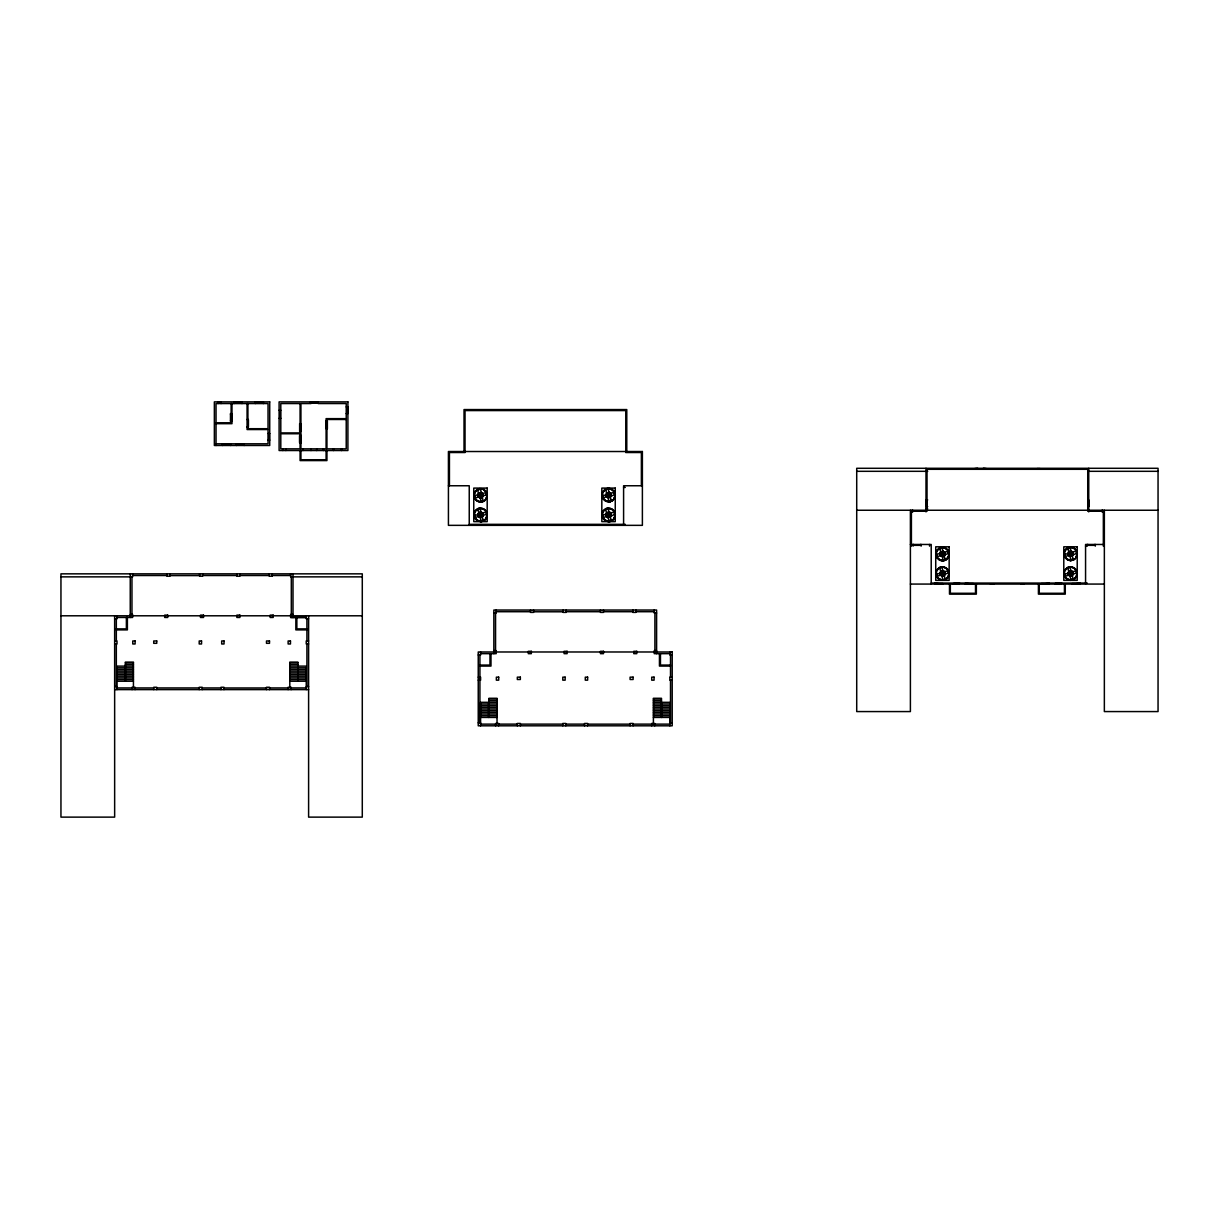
<?xml version="1.0" encoding="UTF-8"?>
<svg xmlns="http://www.w3.org/2000/svg" width="1219" height="1219" viewBox="0 0 1219 1219"><rect width="100%" height="100%" fill="white"/><g stroke="black" fill="none" stroke-linecap="round" stroke-linejoin="round"><path stroke-width="1.5" d="M300.925 442.436L300.925 435.259L299.645 435.259L299.645 442.969L300.925 442.969L300.057 442.436L300.057 435.792L300.925 435.792M300.925 430.856L300.925 423.679L299.645 423.679L299.645 431.404L300.925 431.404L300.057 430.856L300.057 424.212L300.925 424.212M326.098 421.53L326.098 428.707L327.362 428.707L327.362 420.997L326.098 420.997L326.098 428.174M478.107 521.062L483.318 520.833L482.191 516.597L482.922 514.159L480.56 512.361A2.438 2.438 0 0 0 478.138 514.799L480.621 517.42M610.445 501.679L608.723 501.908L611.191 501.359M606.392 516.094L607.991 517.146L609.302 521.61M942.668 560.847L945.289 560.054L944.161 555.818M1070.678 560.557L1073.253 560.039M1070.678 580.274L1072.415 580.137M941.937 560.74L940.047 560.329M944.161 575.322L945.411 579.741L941.327 580.137M478.107 501.558L483.074 501.679M481.81 521.534L483.074 521.183M610.445 521.412L609.607 521.503L610.948 521.244M608.327 521.61L606.163 521.062M1070.297 560.603L1071.074 560.542M1070.191 580.32L1071.074 580.274M482.495 496.331L479.555 497.123L478.732 494.259L481.779 493.436L479.494 497.062L481.627 493.36L482.678 496.514C477.315 500.78 478.686 491.562 477.604 489.185L479.905 488.59L482.922 495.92M481.795 501.969L480.85 502.121M481.642 521.564L480.697 521.625M609.683 521.564L608.449 521.564M478.138 514.799L473.764 515.363L474.374 517.664L478.854 516.46L478.198 515.317M606.513 496.285L607.991 497.596A2.651 2.651 0 0 0 611.298 494.579A2.651 2.651 0 0 0 607.169 492.857A2.651 2.651 0 0 0 607.352 497.337L605.66 488.956L607.961 488.362L609.119 492.689M608.677 517.42L606.513 516.018L606.803 512.894M610.978 495.691L610.353 493.345L614.544 492.232L615.153 494.518L607.931 497.398L609.089 501.71L611.374 501.1L610.247 496.864M610.978 515.424L610.353 513.077L614.544 511.965L615.153 514.25L608.51 517.206M942.592 556.641L940.291 555.315L940.428 552.786M942.424 575.932L940.184 574.149L940.809 571.787L939.575 567.414L941.876 566.805L943.034 571.147M940.428 555.224C943.262 559.43 947.605 551.917 942.531 551.567A2.438 2.438 0 0 0 940.108 554.005M944.253 575.231L944.649 572.29L942.531 571.071A2.438 2.438 0 0 0 940.108 573.509L940.824 575.185L936.344 576.389L935.735 574.088L940.108 573.433M1068.484 554.995L1068.88 552.055M1070.48 575.932L1068.24 574.149L1068.88 571.787L1067.631 567.414L1069.932 566.805L1071.09 571.147M1072.949 554.416L1072.324 552.07L1076.514 550.958L1077.124 553.243L1072.705 554.995M1072.324 575.231L1072.949 572.884L1070.602 571.071A2.438 2.438 0 0 0 1068.164 573.509L1068.88 575.185L1064.4 576.389L1063.791 574.088L1068.179 573.433M478.457 496.514L478.138 494.685M478.229 514.174L478.198 515.302M606.209 494.975L601.82 495.645L602.43 497.931L606.91 496.727L606.209 494.975A2.438 2.438 0 0 1 608.631 492.628L609.835 492.948M940.199 553.38L940.824 555.681L936.344 556.885L935.735 554.584L940.108 553.411M1068.179 553.7L1063.791 554.355L1064.4 556.656L1068.88 555.453L1068.179 553.7A2.438 2.438 0 0 1 1070.602 551.354L1071.821 551.674M941.678 580.274L940.078 579.772M1068.21 560.13L1070.419 560.618M1068.118 579.833L1070.785 580.351M944.862 560.466L943.11 560.77L942.424 556.428M610.78 495.584C600.114 502.533 613.553 483.791 607.687 496.925A2.286 2.286 0 0 0 610.978 495.036L608.433 492.918L608.296 494.807L606.696 495.889L608.464 495.417L609.515 497.002L609.073 495.264L610.856 494.777L608.906 494.655L608.433 492.872M479.494 516.566C488.91 505.184 476.873 526.258 479.494 512.955C485.589 511.218 480.911 520.513 478.595 515.408M608.875 494.533C612.928 490.846 609.287 501.161 606.651 495.676M608.875 514.266L609.835 512.94L607.687 516.658A2.286 2.286 0 0 0 610.978 514.768A2.438 2.438 0 0 0 608.631 512.361A2.438 2.438 0 0 0 606.193 514.799M942.516 551.841C946.066 551.689 944.74 557.54 941.617 555.879C942.394 547.742 947.376 555.026 942.836 556.108L942.378 554.371L940.611 554.843C947.331 543.445 937.701 564.504 941.967 551.933M942.79 572.991L943.75 571.665L944.695 574.042L942.043 575.566L940.459 573.57L941.464 571.665L943.689 571.62L941.464 575.292L943.247 575.536L944.695 573.951L944.42 572.336L942.516 571.345M1071.501 555.712L1071.044 553.975L1072.659 552.893L1070.876 553.365C1072.202 549.281 1074.168 556.169 1070.891 555.879L1070.434 554.142L1068.667 554.615L1068.591 553.197L1070.023 551.704L1072.111 552.177M1072.537 552.679C1074.427 557.022 1065.132 557.174 1071.669 551.841M1070.846 572.991C1076.301 570.111 1068.149 580.274 1068.773 572.488C1079.181 567.262 1065.696 584.038 1071.669 571.574M1068.621 574.119L1069.672 575.383L1071.806 571.665L1069.794 571.482L1070.267 573.265L1068.499 573.738L1070.434 573.875L1071.486 575.459L1071.044 573.707L1072.827 573.235L1070.876 573.098L1070.404 571.33M606.513 513.58L605.66 508.689L607.961 508.094L609.119 512.422M613.523 499.805L612.822 500.476M613.706 519.355L612.075 520.65M947.605 578.08L946.005 579.421M483.867 501.222L484.903 500.491M485.284 519.751L483.775 520.848M613.142 500.11L611.862 501.116M1073.832 559.826L1075.295 558.759M481.947 497.565L483.196 494.579L480.621 492.613M482.282 516.521L479.341 516.902M481.947 517.069L483.196 514.083L480.621 512.117M610.018 497.337L611.252 494.35L608.677 492.385M610.018 517.069L611.252 514.083L608.677 512.117M943.917 556.275L945.167 553.289L942.592 551.323M946.736 559.43L945.914 559.978M1074.792 578.934L1074.198 579.345M608.052 512.711C604.152 526.73 617.606 505.611 606.574 515.012M943.75 555.788L941.525 555.849M1070.023 551.704C1067.021 552.573 1069.215 557.296 1071.821 555.559M478.138 514.189L478.838 513.077L477.604 508.689L479.905 508.094L481.063 512.422M477.833 490.008L479.021 489.52M479.996 493.207L478.518 495.508M483.135 500.643L480.835 501.238M477.833 509.512L479.021 509.024M479.996 512.711L478.64 515.622L480.408 515.149L481.459 516.734L481.002 514.982L482.8 514.509L480.85 514.388L480.377 512.605L480.24 514.54M483.135 520.147L480.835 520.742M608.052 492.994L606.574 495.28M611.191 500.415L608.89 501.009M611.191 520.147L608.89 520.742M939.803 548.733L940.992 548.23M944.085 559.78L945.106 559.353M939.803 568.237L940.992 567.734M941.967 571.437L940.611 574.347L942.378 573.875L943.43 575.459L942.988 573.707L944.603 572.625L942.82 573.098L942.348 571.33L942.211 573.265L940.443 573.738M944.085 579.284L945.106 578.857M1067.859 548.504L1070.145 547.864M1073.162 559.14L1070.861 559.719M1067.859 568.237L1069.048 567.734M1070.023 571.437L1068.545 573.722M1073.162 578.857L1070.861 579.452M1073.086 579.909L1072.019 580.153M482.16 493.741L479.768 493.268L480.24 495.036M478.229 494.67L473.764 495.874L474.374 498.16L478.854 496.956M482.297 493.573L486.488 492.461L487.097 494.746L482.922 495.874M480.286 495.021L478.64 496.118L480.408 495.645L481.459 497.23M482.297 513.077L486.488 511.965L487.097 514.25L482.922 515.378M478.473 515.012L480.286 514.525M608.433 512.605L608.296 514.54L606.696 515.622L608.464 515.149L609.515 516.734L609.073 514.982L610.856 514.509L608.906 514.388C610.597 507.774 612.228 522.082 606.62 515.317M944.268 552.298L948.458 551.171L949.068 553.472L944.893 554.584M940.443 554.234L942.257 553.746L942.348 551.826L942.82 553.594L944.771 553.731L942.988 554.203L943.445 555.94M944.268 571.802L948.458 570.675L949.068 572.976L944.893 574.088M945.289 579.558L943.003 580.168L941.845 575.856L944.466 575.368L945.243 573.479L944.481 571.62L942.592 570.827M1071.745 551.887L1069.794 551.75L1070.267 553.533L1068.499 554.005M1072.324 571.802L1076.514 570.675L1077.124 572.976L1072.949 574.088M607.077 489.291L608.174 489.139M480.377 512.65L481.718 512.894M1069.962 556.138L1072.949 555.087L1072.537 551.887M1069.962 575.871L1073.223 574.179L1072.949 572.153L1070.648 570.827M481.139 521.549L480.393 521.625M943.216 560.816L942.363 560.786M480.377 497.718L481.033 501.938L483.318 501.329L482.191 497.093M480.454 517.206L480.85 521.564M1070.404 556.214L1068.362 555.087M1058.442 583.383L1055.319 583.383M609.043 501.862L606.163 501.329M218.049 402.209L221.066 402.209M310.997 402.209L318.205 402.209M220.944 402.377L218.171 401.874L218.049 403.55M233.987 402.544L242.032 402.544M255.289 402.544L263.35 402.544M310.997 402.499L318.205 402.529M310.997 402.803L318.205 402.712M233.987 403.078L242.032 403.078M255.289 402.879L263.35 403.078M318.205 403.017L310.495 402.879L310.495 401.874M233.987 403.276L242.032 403.276M255.289 403.276L263.35 403.276M346.226 406.902L347.903 406.902M279.105 410.254L280.797 410.254M231.976 413.607L230.482 413.607L230.482 421.332L231.976 421.332M346.226 413.607L347.903 413.607M230.482 414.155L231.976 414.11M279.105 418.315L280.797 418.315M247.914 419.991L247.076 419.488L248.341 419.488L248.341 427.199L247.076 427.199M248.341 420.022L248.341 426.665M230.482 420.784L231.976 420.829M327.362 421.53L326.494 421.53L326.494 428.174L327.362 428.174M216.037 422.841L231.138 422.841L231.138 403.55M216.037 423.679L231.976 423.679L231.976 403.55M300.087 423.679L300.925 423.679M247.076 426.665L247.914 426.696M268.043 433.492L269.719 433.492M299.645 435.792L299.645 442.436M268.043 440.196L269.719 440.196M300.087 442.969L300.925 442.969M216.037 443.807L268.043 443.807L268.043 429.545L247.076 429.545L247.076 403.55M222.574 444.478L230.635 444.478M236.501 444.539L244.227 444.539M222.574 445.026L230.635 444.813M236.501 444.813L244.227 444.828M222.574 445.225L230.635 445.225M236.501 445.148L244.227 445.148M974.667 468.629L977.684 468.294M986.415 468.629L983.383 468.294M1037.079 468.629L1040.097 468.629M856.713 471.311L927.72 471.311M1088.75 471.311L1158.05 471.311M448.424 485.756L469.239 485.756L469.239 525.343M642.383 485.756L623.595 485.756L623.595 525.343M623.595 487.432L625.271 487.432M925.998 499.927L927.689 499.927M1088.75 499.927L1088.217 506.632M925.998 506.632L927.689 506.632M1088.75 506.632L1088.018 499.927M925.998 508.902L927.72 508.902M856.713 510.243L1158.05 510.243M469.239 524.338L625.271 524.338M910.395 544.466L931.209 544.466L931.209 584.069M1104.353 544.466L1085.565 544.466L1085.565 584.069M1085.565 546.142L1087.241 546.142L1087.241 544.466M132.597 575.52L166.927 575.52M202.628 575.52L236.867 575.52M239.884 575.52L269.262 575.52M272.279 575.52L290.64 575.52M169.944 575.597L199.611 575.597M60.95 576.861L132.597 576.861L132.597 573.844M362.287 576.861L290.64 576.861L290.64 573.844M931.209 583.063L1087.241 583.063M934.897 583.398L942.957 584.069M965.433 583.398L973.493 584.069M1049.33 583.398L1041.27 584.069M1079.866 583.398L1071.806 584.069M934.897 583.596L942.957 583.596M965.433 583.596L973.493 583.596M1041.27 583.596L1049.33 583.596M1071.806 583.596L1079.866 583.596M934.897 583.794L942.957 583.794M965.433 583.794L973.493 583.794M993.622 583.733L990.483 584.069M1021.141 583.733L1024.28 583.733M1041.27 583.794L1049.33 583.794M1071.806 583.794L1079.866 583.794M910.395 584.069L1104.353 584.069M496.194 611.709L530.524 611.709M533.541 611.786L563.208 611.786M566.226 611.709L600.464 611.709M603.481 611.709L632.859 611.709M635.876 611.709L654.237 611.709M493.847 613.066L496.194 613.066L496.194 610.033M656.599 613.066L654.237 613.066L654.237 610.033M130.25 614.452L132.597 614.452L132.597 617.469L116.994 617.469M293.002 614.452L290.64 614.452L290.64 617.469L306.243 617.469L290.64 617.469M60.95 615.793L362.287 615.793M114.647 618.81L116.994 618.81L116.994 615.793M308.605 618.81L306.243 618.81L306.243 615.793M116.323 628.882L126.38 628.882L126.38 617.469M306.914 628.882L296.857 628.882L296.857 617.469M116.323 629.888L127.385 629.888L127.385 617.469M306.914 629.888L295.851 629.888L295.851 617.469M114.647 640.965L116.994 640.965L116.994 643.982L114.647 643.982M308.605 640.935L306.243 640.935L306.243 643.952L308.605 643.952M493.847 650.641L496.194 650.641L496.194 653.658L480.591 653.658M656.599 650.641L654.237 650.641L654.237 653.658L669.841 653.658M478.244 654.999L480.591 654.999L480.591 651.982M672.202 654.999L669.841 654.999L669.841 651.982M125.374 662.77L133.435 662.77M289.802 662.77L297.863 662.77M125.374 664.446L133.435 664.446M289.802 664.446L297.863 664.446M479.92 665.071L489.977 665.071L489.977 653.658M670.511 665.071L660.454 665.071L660.454 653.658M125.374 666.123L133.435 666.123M289.802 666.123L297.863 666.123M479.92 666.077L490.983 666.077L490.983 653.658M670.511 666.077L659.449 666.077L659.449 653.658M116.994 667.799L125.039 667.799M125.374 667.799L133.435 667.799M289.802 667.799L297.863 667.799M298.198 667.799L306.243 667.799M116.994 669.49L125.039 669.49M125.374 669.49L133.435 669.49M289.802 669.49L297.863 669.49M298.198 669.49L306.243 669.49M116.994 671.166L125.039 671.166M125.374 671.166L133.435 671.166M289.802 671.166L297.863 671.166M298.198 671.166L306.243 671.166M116.994 672.842L125.039 672.842M125.374 672.842L133.435 672.842M289.802 672.842L297.863 672.842M298.198 672.842L306.243 672.842M116.994 674.518L125.039 674.518M125.374 674.518L133.435 674.518M289.802 674.518L297.863 674.518M298.198 674.518L306.243 674.518M116.994 676.195L125.039 676.195M125.374 676.195L133.435 676.195M289.802 676.195L297.863 676.195M298.198 676.195L306.243 676.195M672.202 677.124L669.841 677.124L669.841 680.141L672.202 680.141M478.244 677.154L480.591 677.154L480.591 680.172L478.244 680.172M116.994 677.871L125.039 677.871M125.374 677.871L133.435 677.871M289.802 677.871L297.863 677.871M298.198 677.871L306.243 677.871M116.994 679.547L125.039 679.547M125.374 679.547L133.435 679.547M289.802 679.547L297.863 679.547M298.198 679.547L306.243 679.547M116.994 681.223L133.435 681.223M289.802 681.223L306.243 681.223M114.647 686.602L116.994 686.602M306.243 686.602L308.605 686.602M116.994 687.943L133.435 687.943L133.435 662.1L125.374 662.1L125.374 681.223M135.08 687.943L153.731 687.943M156.748 687.943L199.2 687.943M202.217 687.943L220.959 687.943M223.976 687.973L266.489 687.973M269.506 687.943L288.126 687.943M306.243 687.943L289.802 687.943L289.802 662.1L297.863 662.1L297.863 681.223M114.647 689.619L308.605 689.619M488.971 698.959L497.032 698.959M653.399 698.959L661.46 698.959M488.971 700.651L497.032 700.651M653.399 700.651L661.46 700.651M488.971 702.327L497.032 702.327M653.399 702.327L661.46 702.327M480.591 704.003L488.636 704.003M488.971 704.003L497.032 704.003M653.399 704.003L661.46 704.003M661.795 704.003L669.841 704.003M480.591 705.679L488.636 705.679M488.971 705.679L497.032 705.679M653.399 705.679L661.46 705.679M661.795 705.679L669.841 705.679M480.591 707.355L488.636 707.355M488.971 707.355L497.032 707.355M653.399 707.355L661.46 707.355M661.795 707.355L669.841 707.355M480.591 709.031L488.636 709.031M488.971 709.031L497.032 709.031M653.399 709.031L661.46 709.031M661.795 709.031L669.841 709.031M480.591 710.707L488.636 710.707M488.971 710.707L497.032 710.707M653.399 710.707L661.46 710.707M661.795 710.707L669.841 710.707M480.591 712.384L488.636 712.384M488.971 712.384L497.032 712.384M653.399 712.384L661.46 712.384M661.795 712.384L669.841 712.384M480.591 714.06L488.636 714.06M488.971 714.06L497.032 714.06M653.399 714.06L661.46 714.06M661.795 714.06L669.841 714.06M480.591 715.751L488.636 715.751M488.971 715.751L497.032 715.751M653.399 715.751L661.46 715.751M661.795 715.751L669.841 715.751M480.591 717.427L497.032 717.427M653.399 717.427L669.841 717.427M478.244 722.791L480.591 722.791M669.841 722.791L672.202 722.791M480.591 724.132L497.032 724.132L497.032 698.289L488.971 698.289L488.971 717.427M498.678 724.132L517.328 724.132M520.345 724.132L562.797 724.132M565.814 724.132L584.556 724.132M587.573 724.162L630.086 724.162M633.103 724.132L651.723 724.132M669.841 724.132L653.399 724.132L653.399 698.289L661.46 698.289L661.46 717.427M956.321 583.383L959.429 583.383M1070.648 551.095L1072.537 551.872M1070.648 556.413L1068.88 555.498M608.068 497.611L608.631 497.504A2.438 2.438 0 0 0 611.054 495.066A2.438 2.438 0 0 0 608.631 492.628M478.138 495.295A2.438 2.438 0 0 1 480.56 492.857L481.2 492.933M608.631 512.361L609.835 512.681M478.32 496.59L480.621 497.916M1068.362 574.819L1070.648 576.145M940.291 574.819L942.592 576.145M1069.962 556.321L1070.038 556.321A2.651 2.651 0 0 0 1073.269 553.289A2.651 2.651 0 0 0 1069.139 551.582A2.651 2.651 0 0 0 1069.322 556.047M941.982 556.55L941.891 556.534A2.651 2.651 0 0 0 945.213 553.517A2.651 2.651 0 0 0 941.068 551.811A2.651 2.651 0 0 0 941.266 556.275M479.92 517.328L480.012 517.344A2.651 2.651 0 0 0 483.242 514.311A2.651 2.651 0 0 0 479.097 512.589A2.651 2.651 0 0 0 479.296 517.069M940.047 579.833L941.038 580.153M478.595 495.904L481.276 497.306L482.709 494.701M941.617 555.879L940.565 554.615M941.617 575.383L940.565 574.119M1069.52 555.544L1068.591 554.31M607.55 496.834L607.687 496.925A2.286 2.286 0 0 1 607.55 493.055A2.286 2.286 0 0 1 610.978 495.036M607.55 516.551L607.687 516.658A2.286 2.286 0 0 1 607.55 512.788A2.286 2.286 0 0 1 610.978 514.768A2.438 2.438 0 0 1 608.631 517.222M1075.905 551.11L1076.529 553.411M1075.905 570.842L1076.529 573.143M1065.269 556.413L1064.659 554.127M1065.269 576.145L1064.659 573.859M947.849 551.338L948.458 553.639M947.849 570.842L948.458 573.143M937.213 556.641L936.603 554.355M937.213 576.145L936.603 573.859M613.934 492.4L614.559 494.685M613.934 512.117L614.559 514.418M603.298 497.702L602.689 495.402M603.298 517.435L602.689 515.134M485.878 492.613L486.488 494.914M485.878 512.117L486.488 514.418M475.242 497.931L474.633 495.63M475.242 517.435L474.633 515.134M606.254 515.317L606.91 516.46L602.43 517.664L601.82 515.363L606.3 514.174L606.254 515.302M1071.09 551.415L1069.932 547.072L1067.631 547.681L1068.819 552.131M1072.217 555.59L1073.345 559.826L1071.059 560.435L1069.901 556.123M1070.404 551.597L1070.876 553.365M1072.217 575.322L1073.345 579.558L1071.059 580.168L1069.901 575.856M943.034 551.643L941.876 547.301L939.575 547.91L940.763 552.359M610.247 516.597L611.374 520.833L609.104 521.625M480.377 493.101L480.85 494.884L482.633 494.396L481.002 495.478L481.475 497.215M1104.353 510.243L1104.353 711.576L1158.05 711.576L1158.05 468.294L856.713 468.294L856.713 711.576L910.395 711.576L910.395 510.243M1103.347 546.142L1103.347 511.249L1087.744 511.249L1087.744 469.3L927.019 469.3L927.019 511.249L911.401 511.249L911.401 546.142M1102.677 510.243L1102.677 511.919M1102.006 510.243L1102.006 511.919M1095.302 544.466L1095.302 546.142M1094.738 544.466L1094.738 545.335L1087.805 545.335L1087.805 544.466M1088.75 468.294L1088.75 511.919M1088.415 499.927L1088.415 506.632M1079.866 583.063L1079.866 584.069M1065.269 584.069L1065.269 594.125L1038.42 594.125L1038.42 584.069M1064.431 584.069L1064.431 593.287L1039.258 593.287L1039.258 584.069M1049.33 583.063L1049.33 584.069M1024.28 584.069L1021.141 584.069M993.622 584.069L990.605 584.069M976.343 584.069L976.343 594.125L949.494 594.125L949.494 584.069M975.505 584.069L975.505 593.287L950.332 593.287L950.332 584.069M965.433 583.063L965.433 584.069M934.897 583.063L934.897 584.069M929.533 544.466L929.533 546.142M926.745 499.927L926.745 506.632M926.547 499.927L926.547 506.632M926.333 499.927L926.333 506.632M925.998 468.294L925.998 511.919M921.137 544.466L921.137 546.142M920.574 544.466L920.574 545.335L913.656 545.335L913.656 544.466M913.092 544.466L913.092 546.142M912.757 510.243L912.757 511.919M912.086 510.243L912.086 511.919M670.511 654.999L670.511 677.124M670.511 680.141L670.511 722.791M669.841 725.808L669.841 702.327L661.795 702.327L661.795 717.427M656.599 653.658L656.599 610.033L493.847 610.033L493.847 653.658M654.908 613.066L654.908 650.641M654.74 725.808L654.74 723.461L651.723 723.461L651.723 725.808M641.377 485.756L641.377 452.523L625.774 452.523L625.774 410.574L465.033 410.574L465.033 452.523L449.43 452.523L449.43 485.756M635.876 610.033L635.876 612.395L632.859 612.395L632.859 610.033M633.103 725.808L633.103 723.461L630.086 723.461L630.086 725.808M626.779 451.518L626.779 409.569L464.028 409.569L464.028 451.518M603.481 610.033L603.481 612.395L600.464 612.395L600.464 610.033M587.573 725.808L587.573 723.461L584.556 723.461L584.556 725.808M566.226 610.033L566.226 612.395L563.208 612.395L563.208 610.033M565.814 725.808L565.814 723.461L562.797 723.461L562.797 725.808M533.541 610.033L533.541 612.395L530.524 612.395L530.524 610.033M520.345 725.808L520.345 723.461L517.328 723.461L517.328 725.808M498.678 725.808L498.678 723.461L495.661 723.461L495.661 725.808M495.554 613.066L495.554 650.641M488.636 717.427L488.636 702.327L480.591 702.327L480.591 725.808M479.92 654.999L479.92 722.791M347.628 406.902L347.628 413.607M347.43 406.902L347.43 413.607M347.232 406.902L347.232 413.607M346.897 406.902L346.897 413.607M341.533 448.851L341.533 450.527M333.473 448.851L333.473 450.527M326.936 450.527L326.936 460.584L300.087 460.584L300.087 450.527M326.098 450.527L326.098 459.746L300.925 459.746L300.925 450.527M323.401 448.851L323.401 450.527M318.205 401.874L318.205 403.55L346.226 403.55L346.226 418.65L326.098 418.65L326.098 448.851L300.925 448.851L300.925 403.55L310.997 403.55L310.997 401.874M317.671 402.209L317.717 403.017M316.696 448.851L316.696 450.527M311.576 402.209L311.576 403.017M310.997 448.851L310.997 450.527M308.605 615.793L308.605 817.126L362.287 817.126L362.287 573.844L60.95 573.844L60.95 817.126L114.647 817.126L114.647 615.793M306.914 618.81L306.914 640.935M306.914 643.952L306.914 686.602M306.243 689.619L306.243 666.123L298.198 666.123L298.198 681.223M302.937 448.851L302.937 450.527M293.002 573.844L293.002 617.469M291.311 576.861L291.311 614.452M291.143 689.619L291.143 687.272L288.126 687.272L288.126 689.619M285.825 448.851L285.825 450.527M282.808 448.851L282.808 450.527M280.324 410.254L280.324 418.315M280.126 410.254L280.126 418.315M279.776 410.254L279.776 418.315M272.279 573.844L272.279 576.191L269.262 576.191L269.262 573.844M269.384 433.492L269.384 440.196M269.506 689.619L269.506 687.272L266.489 687.272L266.489 689.619M269.186 433.492L269.186 440.196M268.988 433.492L268.988 440.196M268.713 433.492L268.713 440.196M263.35 401.874L263.35 403.55M255.289 401.874L255.289 403.55M247.914 403.55L247.914 428.707L268.043 428.707L268.043 403.55L216.037 403.55L216.037 445.484M244.227 443.807L244.227 445.484M243.587 444.539L243.587 445.331M242.032 401.874L242.032 403.55M239.884 573.844L239.884 576.191L236.867 576.191L236.867 573.844M237.08 444.539L237.019 445.331M236.501 443.807L236.501 445.484M233.987 401.874L233.987 403.55M231.61 414.155L231.61 420.784M231.351 414.155L231.351 420.784M230.635 443.807L230.635 445.484M223.976 689.619L223.976 687.272L220.959 687.272L220.959 689.619M222.574 443.807L222.574 445.484M220.944 401.874L221.066 403.55M202.628 573.844L202.628 576.191L199.611 576.191L199.611 573.844M202.217 689.619L202.217 687.272L199.2 687.272L199.2 689.619M169.944 573.844L169.944 576.191L166.927 576.191L166.927 573.844M156.748 689.619L156.748 687.272L153.731 687.272L153.731 689.619M135.08 689.619L135.08 687.272L132.063 687.272L132.063 689.619M131.957 576.861L131.957 614.452M130.25 573.844L130.25 617.469M125.039 681.223L125.039 666.123L116.994 666.123L116.994 689.619M116.323 618.81L116.323 640.965M116.323 643.982L116.323 686.602M486.533 516.384A6.171 6.171 0 0 1 485.909 517.877M483.653 520.132A6.171 6.171 0 0 1 482.16 520.757M478.976 520.757A6.171 6.171 0 0 1 475.227 517.877M474.602 516.384A6.171 6.171 0 0 1 482.16 508.826M483.653 509.451A6.171 6.171 0 0 1 486.533 513.199M480.56 512.361A2.438 2.438 0 0 1 482.998 514.799A2.438 2.438 0 0 1 480.56 517.222M486.808 516.46A6.461 6.461 0 0 1 485.132 519.355M483.791 520.391A6.461 6.461 0 0 1 474.709 517.526A6.461 6.461 0 0 1 478.351 508.719A6.461 6.461 0 0 1 486.808 513.123M614.589 516.384A6.171 6.171 0 0 1 613.965 517.877M611.709 520.132A6.171 6.171 0 0 1 610.216 520.757M607.032 520.757A6.171 6.171 0 0 1 603.283 517.877M602.658 516.384A6.171 6.171 0 0 1 610.216 508.826M611.709 509.451A6.171 6.171 0 0 1 614.589 513.199M614.864 516.46A6.461 6.461 0 0 1 613.187 519.355M611.862 520.391A6.461 6.461 0 0 1 602.765 517.526A6.461 6.461 0 0 1 606.422 508.719A6.461 6.461 0 0 1 614.864 513.123M607.352 517.069A2.651 2.651 0 0 1 607.169 512.589A2.651 2.651 0 0 1 611.298 514.311A2.651 2.651 0 0 1 607.991 517.328M486.533 496.895A6.171 6.171 0 0 1 485.909 498.373M483.653 500.628A6.171 6.171 0 0 1 482.16 501.253M478.976 501.253A6.171 6.171 0 0 1 475.227 498.373M474.602 496.895A6.171 6.171 0 0 1 482.16 489.322M483.653 489.947A6.171 6.171 0 0 1 486.533 493.695M480.56 492.857A2.438 2.438 0 0 1 482.998 495.295A2.438 2.438 0 0 1 480.56 497.718M486.808 496.956A6.461 6.461 0 0 1 485.132 499.851M483.791 500.887A6.461 6.461 0 0 1 474.709 498.022A6.461 6.461 0 0 1 478.351 489.215A6.461 6.461 0 0 1 486.808 493.619M479.296 497.565A2.651 2.651 0 0 1 479.097 493.086A2.651 2.651 0 0 1 483.242 494.807A2.651 2.651 0 0 1 479.936 497.824M614.589 496.666A6.171 6.171 0 0 1 613.965 498.144M611.709 500.415A6.171 6.171 0 0 1 608.631 501.238M607.032 501.024A6.171 6.171 0 0 1 603.283 498.144M602.658 496.666A6.171 6.171 0 0 1 602.658 493.466M603.283 491.973A6.171 6.171 0 0 1 614.589 493.466M614.864 496.727A6.461 6.461 0 0 1 614.224 498.297M611.862 500.659A6.461 6.461 0 0 1 608.631 501.527M606.955 501.299A6.461 6.461 0 0 1 604.06 490.495A6.461 6.461 0 0 1 614.864 493.39M948.504 575.109A6.171 6.171 0 0 1 946.904 577.882M945.624 578.857A6.171 6.171 0 0 1 944.131 579.482M940.946 579.482A6.171 6.171 0 0 1 937.198 576.602M936.573 575.109A6.171 6.171 0 0 1 936.573 571.909M937.198 570.431A6.171 6.171 0 0 1 940.946 567.551M944.131 567.551A6.171 6.171 0 0 1 948.504 571.909M942.531 571.071A2.438 2.438 0 0 1 944.969 573.509A2.438 2.438 0 0 1 942.531 575.947M948.778 575.185A6.461 6.461 0 0 1 938.828 578.812A6.461 6.461 0 0 1 938.828 568.222A6.461 6.461 0 0 1 948.778 571.848M941.266 575.779A2.651 2.651 0 0 1 941.068 571.315A2.651 2.651 0 0 1 945.213 573.021A2.651 2.651 0 0 1 941.906 576.054M1076.56 575.109A6.171 6.171 0 0 1 1074.96 577.882M1073.68 578.857A6.171 6.171 0 0 1 1072.187 579.482M1069.002 579.482A6.171 6.171 0 0 1 1065.254 576.602M1064.629 575.109A6.171 6.171 0 0 1 1064.629 571.909M1065.254 570.431A6.171 6.171 0 0 1 1069.002 567.551M1072.187 567.551A6.171 6.171 0 0 1 1076.56 571.909M1070.602 571.071A2.438 2.438 0 0 1 1073.025 573.509A2.438 2.438 0 0 1 1070.602 575.947M1076.834 575.185A6.461 6.461 0 0 1 1066.884 578.812A6.461 6.461 0 0 1 1066.884 568.222A6.461 6.461 0 0 1 1076.834 571.848M1069.322 575.779A2.651 2.651 0 0 1 1069.139 571.315A2.651 2.651 0 0 1 1073.269 573.021A2.651 2.651 0 0 1 1069.962 576.054M948.504 555.605A6.171 6.171 0 0 1 946.904 558.378M945.624 559.353A6.171 6.171 0 0 1 944.131 559.978M940.946 559.978A6.171 6.171 0 0 1 937.198 557.098M936.573 555.605A6.171 6.171 0 0 1 936.573 552.405M937.198 550.927A6.171 6.171 0 0 1 940.946 548.047M944.131 548.047A6.171 6.171 0 0 1 948.504 552.405M942.531 551.567A2.438 2.438 0 0 1 944.969 554.005A2.438 2.438 0 0 1 942.531 556.443M948.778 555.681A6.461 6.461 0 0 1 938.828 559.308A6.461 6.461 0 0 1 938.828 548.718A6.461 6.461 0 0 1 948.778 552.344M1076.56 555.376A6.171 6.171 0 0 1 1075.935 556.87M1073.68 559.125A6.171 6.171 0 0 1 1072.187 559.75M1069.002 559.75A6.171 6.171 0 0 1 1065.254 556.87M1064.629 555.376A6.171 6.171 0 0 1 1072.187 547.819M1073.68 548.443A6.171 6.171 0 0 1 1076.56 552.192M1070.602 551.354A2.438 2.438 0 0 1 1073.025 553.776A2.438 2.438 0 0 1 1070.602 556.214M1076.834 555.453A6.461 6.461 0 0 1 1076.194 557.007M1073.832 559.384A6.461 6.461 0 0 1 1064.736 556.519A6.461 6.461 0 0 1 1068.393 547.712A6.461 6.461 0 0 1 1076.834 552.116M269.719 401.874L214.361 401.874L214.361 445.484L269.719 445.484L269.719 401.874M347.903 401.874L279.105 401.874L279.105 450.527L347.903 450.527L347.903 401.874M300.087 403.55L280.797 403.55L280.797 432.913L300.087 432.913L300.087 403.55M346.226 419.488L326.936 419.488L326.936 448.851L346.226 448.851L346.226 419.488M300.087 433.751L280.797 433.751L280.797 448.851L300.087 448.851L300.087 433.751M642.383 451.518L448.424 451.518L448.424 525.343L642.383 525.343L642.383 451.518M487.189 488.088L473.764 488.088L473.764 521.641L487.189 521.641L487.189 488.088M615.245 488.088L601.82 488.088L601.82 521.641L615.245 521.641L615.245 488.088M949.159 546.798L935.735 546.798L935.735 580.366L949.159 580.366L949.159 546.798M1077.215 546.798L1063.791 546.798L1063.791 580.366L1077.215 580.366L1077.215 546.798M959.734 583.383L952.908 583.672L959.734 583.383M1061.84 583.383L1055.029 583.672L1061.84 583.383M167.719 615.123L164.702 615.123L164.702 617.469L167.719 617.469L167.719 615.123M203.527 615.123L200.495 615.123L200.495 617.469L203.527 617.469L203.527 615.123M239.884 615.123L236.867 615.123L236.867 617.469L239.884 617.469L239.884 615.123M273.193 615.123L270.176 615.123L270.176 617.469L273.193 617.469L273.193 615.123M135.111 640.965L132.764 640.965L132.764 643.982L135.111 643.982L135.111 640.965M156.748 640.965L153.731 640.965L153.731 643.312L156.748 643.312L156.748 640.965M201.546 640.965L199.2 640.965L199.2 643.982L201.546 643.982L201.546 640.965M224.037 640.965L221.69 640.965L221.69 643.982L224.037 643.982L224.037 640.965M269.506 640.965L266.489 640.965L266.489 643.312L269.506 643.312L269.506 640.965M290.472 640.965L288.126 640.965L288.126 643.982L290.472 643.982L290.472 640.965M531.316 651.312L528.299 651.312L528.299 653.658L531.316 653.658L531.316 651.312M567.125 651.312L564.092 651.312L564.092 653.658L567.125 653.658L567.125 651.312M603.481 651.312L600.464 651.312L600.464 653.658L603.481 653.658L603.481 651.312M636.79 651.312L633.773 651.312L633.773 653.658L636.79 653.658L636.79 651.312M672.202 651.982L478.244 651.982L478.244 725.808L672.202 725.808L672.202 651.982M498.708 677.154L496.362 677.154L496.362 680.172L498.708 680.172L498.708 677.154M520.345 677.154L517.328 677.154L517.328 679.501L520.345 679.501L520.345 677.154M565.144 677.154L562.797 677.154L562.797 680.172L565.144 680.172L565.144 677.154M587.634 677.154L585.288 677.154L585.288 680.172L587.634 680.172L587.634 677.154M633.103 677.154L630.086 677.154L630.086 679.501L633.103 679.501L633.103 677.154M654.07 677.154L651.723 677.154L651.723 680.172L654.07 680.172L654.07 677.154M477.223 520.589A6.689 6.689 0 0 0 487.265 514.799A6.689 6.689 0 0 0 477.223 508.993A6.689 6.689 0 0 0 477.223 520.589M479.494 516.734A2.286 2.286 0 0 0 482.922 514.768A2.286 2.286 0 0 0 479.494 512.788A2.286 2.286 0 0 0 479.494 516.734M605.279 520.589A6.689 6.689 0 0 0 615.321 514.799A6.689 6.689 0 0 0 605.279 508.993A6.689 6.689 0 0 0 605.279 520.589M477.223 501.085A6.689 6.689 0 0 0 487.265 495.295A6.689 6.689 0 0 0 477.223 489.489A6.689 6.689 0 0 0 477.223 501.085M479.494 497.23A2.286 2.286 0 0 0 482.922 495.264A2.286 2.286 0 0 0 479.494 493.284A2.286 2.286 0 0 0 479.494 497.23M605.279 500.857A6.689 6.689 0 0 0 615.321 495.066A6.689 6.689 0 0 0 605.279 489.261A6.689 6.689 0 0 0 605.279 500.857M939.194 579.315A6.689 6.689 0 0 0 949.235 573.509A6.689 6.689 0 0 0 939.194 567.719A6.689 6.689 0 0 0 939.194 579.315M941.464 575.459A2.286 2.286 0 0 0 944.893 573.479A2.286 2.286 0 0 0 941.464 571.513A2.286 2.286 0 0 0 941.464 575.459M1067.25 579.315A6.689 6.689 0 0 0 1077.291 573.509A6.689 6.689 0 0 0 1067.25 567.719A6.689 6.689 0 0 0 1067.25 579.315M1069.52 575.459A2.286 2.286 0 0 0 1072.949 573.479A2.286 2.286 0 0 0 1069.52 571.513A2.286 2.286 0 0 0 1069.52 575.459M939.194 559.811A6.689 6.689 0 0 0 949.235 554.005A6.689 6.689 0 0 0 939.194 548.215A6.689 6.689 0 0 0 939.194 559.811M941.464 555.955A2.286 2.286 0 0 0 944.893 553.975A2.286 2.286 0 0 0 941.464 552.009A2.286 2.286 0 0 0 941.464 555.955M1067.25 559.582A6.689 6.689 0 0 0 1077.291 553.776A6.689 6.689 0 0 0 1067.25 547.986A6.689 6.689 0 0 0 1067.25 559.582M1069.52 555.727A2.286 2.286 0 0 0 1072.949 553.746A2.286 2.286 0 0 0 1069.52 551.78A2.286 2.286 0 0 0 1069.52 555.727"/></g></svg>
